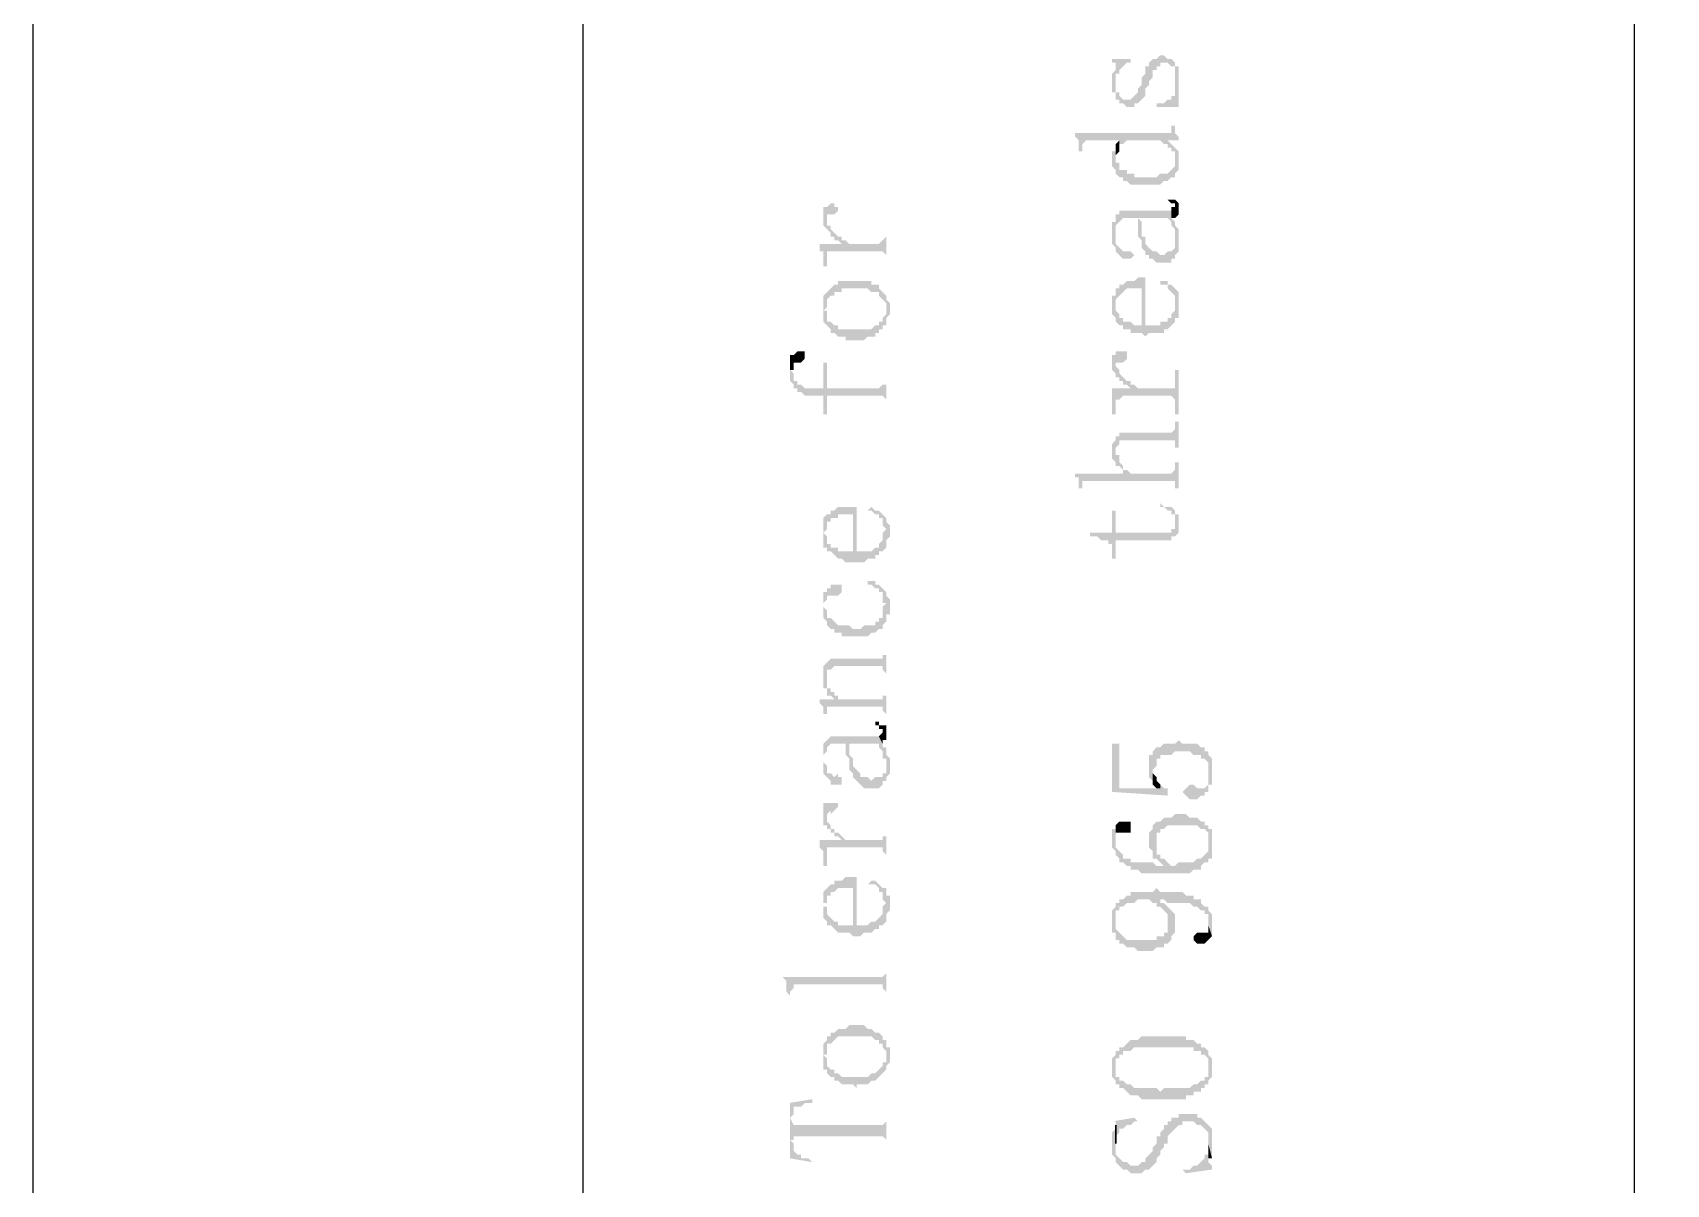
# Model space of a CAD drawing. Header units: millimetres. Extents: x 7018 to 13530, y 4187 to 5692.
# Drawn here: x 7512.01 to 7531.93, y 5081.67 to 5095.71 of the extents above; entities that cross this region are included whole.
import ezdxf

# ---------------------------------------------------------------- set-up
doc = ezdxf.new("R2010")
doc.units = ezdxf.units.MM

msp = doc.modelspace()

# ---------------------------------------------------------------- hatches: boundary and pattern name
at = {"transparency": 33554559}
for points in [[(7525.17, 5095.393), (7525.17, 5095.348), (7525.215, 5095.348), (7525.215, 5094.942), (7525.215, 5095.122), (7525.215, 5095.213), (7525.26, 5095.213), (7525.26, 5095.258), (7525.305, 5095.303), (7525.305, 5095.303), (7525.351, 5095.348), (7525.396, 5095.348), (7525.396, 5095.393)], [(7525.17, 5095.122), (7525.17, 5094.987), (7525.215, 5094.987), (7525.215, 5094.942), (7525.215, 5095.303), (7525.215, 5095.258), (7525.17, 5095.213)], [(7525.215, 5094.942), (7525.215, 5094.897), (7525.26, 5094.897), (7525.26, 5094.852), (7525.305, 5094.852), (7525.351, 5094.806), (7525.441, 5094.806), (7525.441, 5094.852), (7525.486, 5094.852), (7525.531, 5094.897), (7525.531, 5094.897), (7525.576, 5094.942), (7525.576, 5095.032), (7525.621, 5095.077), (7525.621, 5095.122), (7525.667, 5095.167), (7525.667, 5095.258), (7525.712, 5095.258), (7525.712, 5095.303), (7525.757, 5095.303), (7525.757, 5095.348), (7525.847, 5095.348), (7525.892, 5095.303), (7525.937, 5095.303), (7525.937, 5095.258), (7525.937, 5095.122), (7525.982, 5094.897), (7525.982, 5094.942), (7525.982, 5095.032), (7525.982, 5095.213), (7525.982, 5095.303), (7525.937, 5095.303), (7525.937, 5095.348), (7525.937, 5095.348), (7525.892, 5095.393), (7525.847, 5095.393), (7525.802, 5095.438), (7525.757, 5095.438), (7525.712, 5095.393), (7525.667, 5095.393), (7525.621, 5095.348), (7525.621, 5095.303), (7525.576, 5095.303), (7525.576, 5095.213), (7525.531, 5095.167), (7525.531, 5095.077), (7525.486, 5095.032), (7525.486, 5094.987), (7525.441, 5094.942), (7525.441, 5094.942), (7525.396, 5094.897), (7525.305, 5094.897), (7525.26, 5094.942), (7525.26, 5094.987), (7525.215, 5094.987), (7525.215, 5095.122)], [(7525.712, 5094.852), (7525.712, 5094.806), (7525.982, 5094.806), (7525.982, 5094.852), (7525.982, 5094.897), (7525.982, 5094.897), (7525.937, 5095.122), (7525.937, 5095.032), (7525.937, 5094.942), (7525.892, 5094.942), (7525.892, 5094.897), (7525.847, 5094.897), (7525.802, 5094.852), (7525.757, 5094.852)], [(7524.719, 5094.49), (7524.719, 5094.445), (7524.764, 5094.4), (7524.764, 5094.265), (7524.809, 5094.265), (7524.809, 5094.355), (7524.809, 5094.355), (7524.854, 5094.4), (7525.26, 5094.4), (7525.26, 5094.355), (7525.305, 5094.355), (7525.351, 5094.4), (7525.757, 5094.4), (7525.802, 5094.355), (7525.847, 5094.355), (7525.847, 5094.4), (7525.982, 5094.4), (7525.982, 5094.445), (7525.937, 5094.49), (7525.937, 5094.581), (7525.892, 5094.581), (7525.892, 5094.536), (7525.892, 5094.49), (7525.847, 5094.49)], [(7525.17, 5094.175), (7525.17, 5094.084), (7525.215, 5094.039), (7525.215, 5093.994), (7525.26, 5093.949), (7525.305, 5093.949), (7525.305, 5093.904), (7525.351, 5093.904), (7525.396, 5093.859), (7525.757, 5093.859), (7525.802, 5093.904), (7525.847, 5093.904), (7525.892, 5093.949), (7525.937, 5093.949), (7525.937, 5094.175), (7525.937, 5094.084), (7525.892, 5094.039), (7525.892, 5094.039), (7525.847, 5093.994), (7525.757, 5093.994), (7525.712, 5093.949), (7525.441, 5093.949), (7525.441, 5093.994), (7525.351, 5093.994), (7525.351, 5094.039), (7525.26, 5094.039), (7525.26, 5094.129), (7525.215, 5094.129), (7525.215, 5094.31), (7525.215, 5094.265), (7525.17, 5094.265), (7525.17, 5094.22)], [(7525.215, 5094.31), (7525.215, 5094.175), (7525.215, 5094.22), (7525.26, 5094.265), (7525.26, 5094.31), (7525.26, 5094.4), (7525.26, 5094.4), (7525.215, 5094.355)], [(7525.847, 5094.355), (7525.847, 5094.31), (7525.892, 5094.31), (7525.892, 5094.265), (7525.937, 5094.265), (7525.937, 5093.994), (7525.982, 5094.039), (7525.982, 5094.175), (7525.982, 5094.22), (7525.982, 5094.265), (7525.937, 5094.31), (7525.937, 5094.31), (7525.892, 5094.355), (7525.892, 5094.355), (7525.847, 5094.4)], [(7521.65, 5093.452), (7521.65, 5093.362), (7521.65, 5093.362), (7521.695, 5093.317), (7521.695, 5093.452), (7521.695, 5093.498), (7521.785, 5093.498), (7521.83, 5093.543), (7521.83, 5093.588), (7521.785, 5093.588), (7521.785, 5093.633), (7521.74, 5093.633), (7521.695, 5093.588), (7521.65, 5093.588), (7521.65, 5093.498)], [(7525.17, 5093.272), (7525.17, 5093.227), (7525.17, 5093.137), (7525.215, 5093.091), (7525.215, 5093.046), (7525.215, 5093.272), (7525.215, 5093.362), (7525.26, 5093.407), (7525.26, 5093.407), (7525.305, 5093.452), (7525.486, 5093.452), (7525.486, 5093.227), (7525.486, 5093.452), (7525.847, 5093.452), (7525.892, 5093.407), (7525.892, 5093.362), (7525.892, 5093.362), (7525.937, 5093.317), (7525.937, 5093.272), (7525.937, 5093.182), (7525.937, 5093.362), (7525.937, 5093.407), (7525.892, 5093.452), (7525.892, 5093.543), (7525.26, 5093.543), (7525.26, 5093.498), (7525.215, 5093.498), (7525.215, 5093.407), (7525.17, 5093.407), (7525.17, 5093.317)], [(7525.802, 5093.678), (7525.847, 5093.678), (7525.892, 5093.633), (7525.937, 5093.633), (7525.937, 5093.452), (7525.982, 5093.498), (7525.982, 5093.588), (7525.982, 5093.633), (7525.937, 5093.678), (7525.847, 5093.678)], [(7525.892, 5093.543), (7525.892, 5093.452), (7525.937, 5093.452), (7525.937, 5093.588), (7525.892, 5093.588)], [(7521.605, 5093.137), (7521.605, 5093.046), (7521.65, 5093.046), (7521.65, 5092.956), (7521.65, 5092.866), (7521.695, 5092.866), (7521.695, 5093.001), (7521.695, 5093.046), (7522.372, 5093.046), (7522.417, 5093.001), (7522.417, 5092.866), (7522.417, 5093.362), (7522.417, 5093.227), (7522.417, 5093.227), (7522.372, 5093.182), (7522.372, 5093.182), (7522.327, 5093.137), (7521.966, 5093.137), (7521.921, 5093.182), (7521.875, 5093.182), (7521.875, 5093.137)], [(7521.695, 5093.317), (7521.695, 5093.317), (7521.74, 5093.272), (7521.74, 5093.227), (7521.785, 5093.227), (7521.785, 5093.182), (7521.83, 5093.182), (7521.875, 5093.137), (7521.875, 5093.227), (7521.83, 5093.227), (7521.785, 5093.272), (7521.785, 5093.272), (7521.74, 5093.317), (7521.74, 5093.362), (7521.695, 5093.362), (7521.695, 5093.452)], [(7525.486, 5093.227), (7525.531, 5093.182), (7525.531, 5093.091), (7525.531, 5093.091), (7525.576, 5093.046), (7525.576, 5093.001), (7525.621, 5093.001), (7525.621, 5092.956), (7525.667, 5092.956), (7525.712, 5092.911), (7525.892, 5092.911), (7525.892, 5092.956), (7525.937, 5092.956), (7525.937, 5093.001), (7525.982, 5093.046), (7525.982, 5093.182), (7525.982, 5093.272), (7525.982, 5093.317), (7525.982, 5093.317), (7525.937, 5093.362), (7525.937, 5093.091), (7525.937, 5093.091), (7525.892, 5093.046), (7525.847, 5093.046), (7525.802, 5093.001), (7525.757, 5093.001), (7525.712, 5093.046), (7525.667, 5093.046), (7525.621, 5093.091), (7525.621, 5093.091), (7525.576, 5093.137), (7525.576, 5093.227), (7525.531, 5093.227), (7525.531, 5093.407), (7525.486, 5093.452)], [(7525.215, 5093.046), (7525.215, 5093.046), (7525.26, 5093.001), (7525.26, 5093.001), (7525.305, 5092.956), (7525.396, 5092.956), (7525.441, 5093.001), (7525.396, 5093.046), (7525.305, 5093.046), (7525.26, 5093.091), (7525.26, 5093.091), (7525.215, 5093.137), (7525.215, 5093.272)], [(7525.215, 5092.505), (7525.215, 5092.414), (7525.215, 5092.46), (7525.215, 5092.46), (7525.26, 5092.505), (7525.26, 5092.505), (7525.305, 5092.55), (7525.305, 5092.55), (7525.351, 5092.595), (7525.531, 5092.595), (7525.531, 5092.053), (7525.576, 5092.008), (7525.576, 5092.008), (7525.621, 5092.053), (7525.802, 5092.053), (7525.802, 5092.098), (7525.847, 5092.098), (7525.892, 5092.144), (7525.892, 5092.144), (7525.937, 5092.189), (7525.937, 5092.234), (7525.982, 5092.234), (7525.982, 5092.414), (7525.982, 5092.505), (7525.982, 5092.55), (7525.937, 5092.595), (7525.937, 5092.414), (7525.937, 5092.324), (7525.937, 5092.324), (7525.892, 5092.279), (7525.892, 5092.234), (7525.847, 5092.234), (7525.847, 5092.189), (7525.757, 5092.189), (7525.757, 5092.144), (7525.576, 5092.144), (7525.576, 5092.73), (7525.486, 5092.73), (7525.441, 5092.685), (7525.351, 5092.685), (7525.305, 5092.64), (7525.26, 5092.64), (7525.26, 5092.595), (7525.215, 5092.595), (7525.215, 5092.55)], [(7521.65, 5092.505), (7521.65, 5092.324), (7521.65, 5092.324), (7521.695, 5092.369), (7521.695, 5092.414), (7521.695, 5092.46), (7521.74, 5092.505), (7521.785, 5092.505), (7521.785, 5092.55), (7521.875, 5092.55), (7521.875, 5092.595), (7522.191, 5092.595), (7522.236, 5092.55), (7522.327, 5092.55), (7522.327, 5092.505), (7522.327, 5092.505), (7522.372, 5092.46), (7522.372, 5092.46), (7522.417, 5092.414), (7522.417, 5092.144), (7522.417, 5092.234), (7522.462, 5092.279), (7522.462, 5092.369), (7522.462, 5092.414), (7522.417, 5092.46), (7522.417, 5092.505), (7522.417, 5092.505), (7522.372, 5092.55), (7522.372, 5092.55), (7522.327, 5092.595), (7522.327, 5092.64), (7522.236, 5092.64), (7522.236, 5092.685), (7521.83, 5092.685), (7521.83, 5092.64), (7521.785, 5092.64), (7521.74, 5092.595), (7521.74, 5092.595), (7521.695, 5092.55), (7521.695, 5092.55)], [(7521.65, 5092.324), (7521.65, 5092.189), (7521.65, 5092.189), (7521.695, 5092.144), (7521.695, 5092.144), (7521.74, 5092.098), (7521.74, 5092.053), (7521.785, 5092.053), (7521.83, 5092.008), (7521.921, 5092.008), (7521.921, 5091.963), (7522.146, 5091.963), (7522.191, 5092.008), (7522.282, 5092.008), (7522.282, 5092.053), (7522.327, 5092.053), (7522.327, 5092.098), (7522.372, 5092.098), (7522.372, 5092.144), (7522.417, 5092.144), (7522.417, 5092.324), (7522.417, 5092.279), (7522.372, 5092.234), (7522.372, 5092.189), (7522.327, 5092.189), (7522.327, 5092.144), (7522.282, 5092.144), (7522.236, 5092.098), (7521.83, 5092.098), (7521.83, 5092.144), (7521.785, 5092.144), (7521.74, 5092.189), (7521.695, 5092.189), (7521.695, 5092.324), (7521.65, 5092.324), (7521.65, 5092.505), (7521.65, 5092.46), (7521.65, 5092.369)], [(7525.17, 5092.369), (7525.17, 5092.279), (7525.215, 5092.234), (7525.215, 5092.189), (7525.26, 5092.144), (7525.305, 5092.144), (7525.305, 5092.098), (7525.396, 5092.098), (7525.396, 5092.053), (7525.531, 5092.053), (7525.531, 5092.144), (7525.441, 5092.144), (7525.396, 5092.189), (7525.305, 5092.189), (7525.305, 5092.234), (7525.26, 5092.234), (7525.26, 5092.279), (7525.26, 5092.279), (7525.215, 5092.324), (7525.215, 5092.505), (7525.17, 5092.505), (7525.17, 5092.414)], [(7525.757, 5092.685), (7525.757, 5092.64), (7525.847, 5092.64), (7525.847, 5092.595), (7525.892, 5092.55), (7525.892, 5092.55), (7525.937, 5092.505), (7525.937, 5092.414), (7525.937, 5092.595), (7525.937, 5092.595), (7525.892, 5092.64), (7525.847, 5092.64), (7525.847, 5092.685)], [(7521.244, 5091.783), (7521.244, 5091.602), (7521.289, 5091.602), (7521.289, 5091.692), (7521.379, 5091.692), (7521.424, 5091.737), (7521.424, 5091.828), (7521.334, 5091.828), (7521.289, 5091.783)], [(7521.244, 5091.602), (7521.244, 5091.467), (7521.244, 5091.467), (7521.289, 5091.421), (7521.289, 5091.376), (7521.334, 5091.376), (7521.334, 5091.331), (7521.379, 5091.331), (7521.424, 5091.286), (7521.65, 5091.286), (7521.65, 5091.06), (7521.695, 5091.06), (7521.695, 5091.286), (7522.372, 5091.286), (7522.417, 5091.241), (7522.417, 5091.106), (7522.417, 5091.647), (7522.417, 5091.421), (7522.372, 5091.421), (7522.327, 5091.376), (7521.695, 5091.376), (7521.695, 5091.692), (7521.65, 5091.692), (7521.65, 5091.376), (7521.424, 5091.376), (7521.379, 5091.421), (7521.334, 5091.421), (7521.334, 5091.467), (7521.289, 5091.467), (7521.289, 5091.557), (7521.244, 5091.602), (7521.244, 5091.783), (7521.244, 5091.692), (7521.244, 5091.647)], [(7525.17, 5091.692), (7525.17, 5091.602), (7525.17, 5091.602), (7525.215, 5091.557), (7525.215, 5091.512), (7525.215, 5091.692), (7525.305, 5091.692), (7525.351, 5091.737), (7525.351, 5091.783), (7525.351, 5091.828), (7525.215, 5091.828), (7525.215, 5091.783), (7525.17, 5091.783), (7525.17, 5091.737)], [(7525.17, 5091.376), (7525.17, 5091.331), (7525.17, 5091.241), (7525.17, 5091.06), (7525.215, 5091.06), (7525.215, 5091.241), (7525.26, 5091.241), (7525.305, 5091.286), (7525.892, 5091.286), (7525.937, 5091.241), (7525.937, 5091.06), (7525.982, 5091.06), (7525.982, 5091.602), (7525.937, 5091.602), (7525.937, 5091.421), (7525.937, 5091.376), (7525.486, 5091.376), (7525.441, 5091.421), (7525.396, 5091.376)], [(7525.215, 5091.512), (7525.26, 5091.512), (7525.26, 5091.467), (7525.305, 5091.467), (7525.305, 5091.421), (7525.351, 5091.421), (7525.396, 5091.376), (7525.396, 5091.376), (7525.441, 5091.421), (7525.396, 5091.421), (7525.396, 5091.467), (7525.351, 5091.467), (7525.305, 5091.512), (7525.305, 5091.512), (7525.26, 5091.557), (7525.26, 5091.602), (7525.215, 5091.647), (7525.215, 5091.647)], [(7525.215, 5090.79), (7525.215, 5090.609), (7525.215, 5090.654), (7525.26, 5090.699), (7525.26, 5090.745), (7525.937, 5090.745), (7525.937, 5090.654), (7525.982, 5090.654), (7525.982, 5090.97), (7525.937, 5090.97), (7525.937, 5090.88), (7525.937, 5090.88), (7525.892, 5090.835), (7525.26, 5090.835), (7525.26, 5090.79)], [(7525.17, 5090.609), (7525.17, 5090.519), (7525.215, 5090.474), (7525.215, 5090.429), (7525.26, 5090.429), (7525.305, 5090.383), (7525.305, 5090.338), (7525.305, 5090.429), (7525.26, 5090.474), (7525.26, 5090.564), (7525.215, 5090.564), (7525.215, 5090.79), (7525.215, 5090.745), (7525.17, 5090.699), (7525.17, 5090.654)], [(7524.719, 5090.338), (7524.719, 5090.293), (7524.764, 5090.293), (7524.764, 5090.248), (7524.764, 5090.158), (7524.809, 5090.158), (7524.809, 5090.203), (7524.809, 5090.248), (7525.937, 5090.248), (7525.937, 5090.158), (7525.982, 5090.158), (7525.982, 5090.474), (7525.937, 5090.474), (7525.937, 5090.383), (7525.937, 5090.383), (7525.892, 5090.338), (7525.396, 5090.338), (7525.351, 5090.383), (7525.305, 5090.383), (7525.305, 5090.338)], [(7521.65, 5089.752), (7521.65, 5089.616), (7521.65, 5089.616), (7521.695, 5089.661), (7521.695, 5089.752), (7521.74, 5089.752), (7521.74, 5089.797), (7521.83, 5089.797), (7521.83, 5089.842), (7522.011, 5089.842), (7522.011, 5089.255), (7522.146, 5089.255), (7522.191, 5089.3), (7522.282, 5089.3), (7522.282, 5089.345), (7522.327, 5089.345), (7522.327, 5089.391), (7522.372, 5089.391), (7522.417, 5089.436), (7522.417, 5089.481), (7522.417, 5089.526), (7522.462, 5089.571), (7522.462, 5089.616), (7522.462, 5089.706), (7522.462, 5089.706), (7522.417, 5089.752), (7522.417, 5089.797), (7522.417, 5089.661), (7522.417, 5089.661), (7522.372, 5089.616), (7522.372, 5089.526), (7522.372, 5089.526), (7522.327, 5089.481), (7522.327, 5089.436), (7522.282, 5089.436), (7522.236, 5089.391), (7522.056, 5089.391), (7522.056, 5089.932), (7521.83, 5089.932), (7521.785, 5089.887), (7521.74, 5089.887), (7521.74, 5089.842), (7521.695, 5089.842), (7521.65, 5089.797)], [(7522.191, 5089.887), (7522.236, 5089.887), (7522.282, 5089.842), (7522.327, 5089.842), (7522.327, 5089.797), (7522.372, 5089.797), (7522.372, 5089.706), (7522.372, 5089.706), (7522.417, 5089.661), (7522.417, 5089.797), (7522.372, 5089.842), (7522.327, 5089.887), (7522.282, 5089.887), (7522.236, 5089.932), (7522.236, 5089.932)], [(7525.757, 5089.932), (7525.802, 5089.932), (7525.847, 5089.887), (7525.892, 5089.887), (7525.892, 5089.842), (7525.937, 5089.842), (7525.937, 5089.571), (7525.982, 5089.616), (7525.982, 5089.706), (7525.982, 5089.752), (7525.982, 5089.842), (7525.937, 5089.842), (7525.937, 5089.887), (7525.937, 5089.887), (7525.892, 5089.932), (7525.802, 5089.932), (7525.757, 5089.977)], [(7521.65, 5089.616), (7521.65, 5089.571), (7521.65, 5089.436), (7521.695, 5089.436), (7521.695, 5089.391), (7521.74, 5089.391), (7521.785, 5089.345), (7521.785, 5089.345), (7521.83, 5089.3), (7521.875, 5089.3), (7521.921, 5089.255), (7522.011, 5089.255), (7522.011, 5089.391), (7521.83, 5089.391), (7521.83, 5089.436), (7521.74, 5089.436), (7521.74, 5089.481), (7521.695, 5089.481), (7521.695, 5089.571), (7521.695, 5089.571), (7521.65, 5089.616), (7521.65, 5089.752), (7521.65, 5089.706), (7521.65, 5089.661)], [(7524.899, 5089.616), (7524.899, 5089.571), (7524.99, 5089.571), (7525.035, 5089.526), (7525.125, 5089.526), (7525.125, 5089.481), (7525.17, 5089.481), (7525.17, 5089.3), (7525.215, 5089.3), (7525.215, 5089.526), (7525.892, 5089.526), (7525.892, 5089.571), (7525.937, 5089.571), (7525.937, 5089.752), (7525.937, 5089.661), (7525.892, 5089.661), (7525.892, 5089.616), (7525.215, 5089.616), (7525.215, 5089.887), (7525.17, 5089.887), (7525.17, 5089.616)], [(7521.65, 5088.714), (7521.65, 5088.578), (7521.65, 5088.759), (7521.695, 5088.804), (7521.695, 5088.849), (7521.83, 5088.849), (7521.875, 5088.894), (7521.875, 5088.939), (7521.875, 5088.984), (7521.74, 5088.984), (7521.74, 5088.939), (7521.695, 5088.939), (7521.695, 5088.894), (7521.65, 5088.894), (7521.65, 5088.759)], [(7522.191, 5088.984), (7522.236, 5088.984), (7522.282, 5088.939), (7522.327, 5088.939), (7522.327, 5088.894), (7522.372, 5088.894), (7522.372, 5088.759), (7522.417, 5088.759), (7522.417, 5088.894), (7522.372, 5088.939), (7522.372, 5088.939), (7522.327, 5088.984), (7522.282, 5088.984), (7522.282, 5089.029), (7522.191, 5089.029)], [(7521.65, 5088.578), (7521.695, 5088.533), (7521.695, 5088.488), (7521.695, 5088.488), (7521.74, 5088.443), (7521.785, 5088.443), (7521.785, 5088.398), (7521.875, 5088.398), (7521.875, 5088.352), (7522.191, 5088.352), (7522.236, 5088.398), (7522.282, 5088.398), (7522.327, 5088.443), (7522.372, 5088.443), (7522.372, 5088.488), (7522.417, 5088.533), (7522.417, 5088.623), (7522.462, 5088.623), (7522.462, 5088.759), (7522.462, 5088.804), (7522.417, 5088.849), (7522.417, 5088.894), (7522.417, 5088.759), (7522.417, 5088.759), (7522.372, 5088.714), (7522.372, 5088.578), (7522.327, 5088.578), (7522.327, 5088.533), (7522.282, 5088.533), (7522.282, 5088.488), (7522.146, 5088.488), (7522.101, 5088.443), (7522.011, 5088.443), (7521.966, 5088.488), (7521.83, 5088.488), (7521.785, 5088.533), (7521.785, 5088.533), (7521.74, 5088.578), (7521.695, 5088.578), (7521.695, 5088.668), (7521.695, 5088.668), (7521.65, 5088.714)], [(7521.695, 5088.037), (7521.695, 5087.856), (7521.695, 5087.946), (7521.74, 5087.946), (7521.785, 5087.991), (7522.372, 5087.991), (7522.372, 5087.946), (7522.417, 5087.901), (7522.417, 5088.172), (7522.417, 5088.127), (7522.372, 5088.127), (7522.372, 5088.082), (7521.74, 5088.082), (7521.695, 5088.037)], [(7521.65, 5087.856), (7521.65, 5087.766), (7521.65, 5087.721), (7521.695, 5087.721), (7521.695, 5087.63), (7521.74, 5087.63), (7521.785, 5087.585), (7521.785, 5087.676), (7521.74, 5087.676), (7521.74, 5087.721), (7521.695, 5087.721), (7521.695, 5088.037), (7521.65, 5087.991), (7521.65, 5087.946), (7521.65, 5087.901)], [(7521.605, 5087.585), (7521.605, 5087.54), (7521.65, 5087.495), (7521.65, 5087.405), (7521.695, 5087.405), (7521.695, 5087.495), (7522.372, 5087.495), (7522.372, 5087.45), (7522.417, 5087.405), (7522.417, 5087.676), (7522.417, 5087.63), (7522.372, 5087.63), (7522.372, 5087.585), (7521.83, 5087.585), (7521.83, 5087.63), (7521.785, 5087.63), (7521.785, 5087.585)], [(7521.65, 5086.863), (7521.65, 5086.818), (7521.65, 5086.683), (7521.65, 5086.908), (7521.695, 5086.953), (7521.695, 5086.999), (7521.695, 5086.999), (7521.74, 5087.044), (7521.921, 5087.044), (7521.921, 5086.908), (7521.966, 5086.863), (7521.966, 5086.818), (7521.966, 5087.044), (7522.327, 5087.044), (7522.327, 5086.999), (7522.372, 5086.953), (7522.372, 5086.863), (7522.417, 5086.863), (7522.417, 5086.773), (7522.417, 5086.999), (7522.372, 5086.999), (7522.372, 5087.044), (7522.327, 5087.134), (7521.74, 5087.134), (7521.695, 5087.089), (7521.695, 5087.089), (7521.65, 5087.044), (7521.65, 5086.999), (7521.65, 5086.908)], [(7522.282, 5087.314), (7522.282, 5087.269), (7522.327, 5087.269), (7522.327, 5087.224), (7522.372, 5087.224), (7522.372, 5087.089), (7522.417, 5087.089), (7522.417, 5087.224), (7522.417, 5087.269), (7522.327, 5087.269), (7522.327, 5087.314)], [(7522.327, 5087.134), (7522.372, 5087.044), (7522.372, 5087.179), (7522.372, 5087.179)], [(7521.966, 5086.818), (7521.966, 5086.728), (7522.011, 5086.683), (7522.011, 5086.637), (7522.011, 5086.637), (7522.056, 5086.592), (7522.056, 5086.592), (7522.101, 5086.547), (7522.101, 5086.547), (7522.146, 5086.502), (7522.327, 5086.502), (7522.372, 5086.547), (7522.372, 5086.592), (7522.417, 5086.592), (7522.417, 5086.637), (7522.417, 5086.637), (7522.462, 5086.683), (7522.462, 5086.773), (7522.462, 5086.863), (7522.417, 5086.908), (7522.417, 5086.953), (7522.417, 5086.683), (7522.372, 5086.683), (7522.372, 5086.637), (7522.282, 5086.637), (7522.236, 5086.592), (7522.191, 5086.637), (7522.101, 5086.637), (7522.101, 5086.683), (7522.056, 5086.728), (7522.056, 5086.728), (7522.011, 5086.773), (7522.011, 5086.818), (7522.011, 5086.863), (7521.966, 5086.908), (7521.966, 5087.044)], [(7525.17, 5087.044), (7525.17, 5086.457), (7525.847, 5086.412), (7525.847, 5086.502), (7525.802, 5086.502), (7525.757, 5086.547), (7525.757, 5086.502), (7525.26, 5086.502), (7525.26, 5087.044)], [(7525.621, 5086.773), (7525.621, 5086.637), (7525.621, 5086.637), (7525.667, 5086.592), (7525.667, 5086.547), (7525.667, 5086.728), (7525.667, 5086.728), (7525.712, 5086.773), (7525.712, 5086.863), (7525.757, 5086.863), (7525.757, 5086.908), (7525.892, 5086.908), (7525.937, 5086.953), (7526.118, 5086.953), (7526.163, 5086.908), (7526.253, 5086.908), (7526.253, 5086.863), (7526.298, 5086.863), (7526.343, 5086.818), (7526.343, 5086.547), (7526.389, 5086.547), (7526.389, 5086.683), (7526.389, 5086.863), (7526.389, 5086.863), (7526.343, 5086.908), (7526.343, 5086.953), (7526.298, 5086.953), (7526.298, 5086.999), (7526.253, 5086.999), (7526.208, 5087.044), (7526.028, 5087.044), (7525.982, 5087.089), (7525.982, 5087.089), (7525.937, 5087.044), (7525.802, 5087.044), (7525.757, 5086.999), (7525.712, 5086.999), (7525.667, 5086.953), (7525.667, 5086.908), (7525.621, 5086.908), (7525.621, 5086.818), (7525.621, 5086.818)], [(7521.65, 5086.683), (7521.695, 5086.637), (7521.695, 5086.637), (7521.74, 5086.592), (7521.74, 5086.547), (7521.875, 5086.547), (7521.875, 5086.637), (7521.83, 5086.637), (7521.83, 5086.683), (7521.785, 5086.637), (7521.785, 5086.637), (7521.74, 5086.683), (7521.695, 5086.683), (7521.695, 5086.728), (7521.695, 5086.773), (7521.65, 5086.818), (7521.65, 5086.863)], [(7525.667, 5086.547), (7525.667, 5086.547), (7525.712, 5086.502), (7525.757, 5086.502), (7525.757, 5086.547), (7525.757, 5086.547), (7525.712, 5086.592), (7525.712, 5086.637), (7525.712, 5086.637), (7525.667, 5086.683), (7525.667, 5086.728)], [(7526.028, 5086.457), (7526.028, 5086.457), (7526.073, 5086.412), (7526.073, 5086.412), (7526.118, 5086.367), (7526.208, 5086.367), (7526.253, 5086.412), (7526.298, 5086.412), (7526.298, 5086.457), (7526.343, 5086.457), (7526.343, 5086.683), (7526.343, 5086.547), (7526.343, 5086.547), (7526.298, 5086.502), (7526.208, 5086.502), (7526.163, 5086.547), (7526.118, 5086.547), (7526.073, 5086.502), (7526.073, 5086.502)], [(7521.65, 5086.186), (7521.65, 5086.051), (7521.695, 5086.051), (7521.695, 5086.186), (7521.695, 5086.186), (7521.74, 5086.231), (7521.74, 5086.186), (7521.785, 5086.231), (7521.785, 5086.231), (7521.83, 5086.276), (7521.83, 5086.322), (7521.65, 5086.322), (7521.65, 5086.231)], [(7521.695, 5086.051), (7521.695, 5086.006), (7521.74, 5086.006), (7521.74, 5085.96), (7521.785, 5085.96), (7521.785, 5085.915), (7521.83, 5085.915), (7521.875, 5085.87), (7521.875, 5085.915), (7521.875, 5085.915), (7521.83, 5085.96), (7521.785, 5085.96), (7521.785, 5086.006), (7521.74, 5086.006), (7521.74, 5086.051), (7521.74, 5086.051), (7521.695, 5086.096), (7521.695, 5086.141), (7521.695, 5086.141)], [(7525.621, 5085.87), (7525.621, 5085.78), (7525.621, 5085.78), (7525.667, 5085.735), (7525.667, 5085.69), (7525.667, 5085.645), (7525.712, 5085.87), (7525.712, 5085.96), (7525.757, 5085.96), (7525.757, 5086.006), (7525.802, 5086.006), (7525.847, 5086.051), (7526.208, 5086.051), (7526.253, 5086.006), (7526.298, 5086.006), (7526.343, 5085.96), (7526.343, 5085.825), (7526.389, 5085.645), (7526.389, 5085.735), (7526.389, 5085.87), (7526.389, 5086.006), (7526.343, 5086.006), (7526.343, 5086.051), (7526.298, 5086.051), (7526.298, 5086.096), (7526.253, 5086.096), (7526.208, 5086.141), (7526.118, 5086.141), (7526.073, 5086.186), (7525.937, 5086.186), (7525.892, 5086.141), (7525.802, 5086.141), (7525.757, 5086.096), (7525.712, 5086.096), (7525.667, 5086.051), (7525.667, 5086.006), (7525.667, 5086.006), (7525.621, 5085.96)], [(7521.605, 5085.87), (7521.605, 5085.78), (7521.65, 5085.735), (7521.65, 5085.645), (7521.65, 5085.554), (7521.695, 5085.554), (7521.695, 5085.78), (7522.372, 5085.78), (7522.372, 5085.735), (7522.417, 5085.69), (7522.417, 5085.554), (7522.417, 5086.096), (7522.417, 5085.915), (7522.372, 5085.915), (7522.372, 5085.87), (7521.921, 5085.87), (7521.875, 5085.915), (7521.875, 5085.87)], [(7525.17, 5085.87), (7525.17, 5085.78), (7525.17, 5085.78), (7525.215, 5085.735), (7525.215, 5085.69), (7525.215, 5085.69), (7525.26, 5085.645), (7525.26, 5085.599), (7525.305, 5085.599), (7525.351, 5085.554), (7525.396, 5085.554), (7525.396, 5085.509), (7525.486, 5085.509), (7525.531, 5085.464), (7526.118, 5085.464), (7526.163, 5085.509), (7526.253, 5085.509), (7526.253, 5085.554), (7526.253, 5085.554), (7526.298, 5085.599), (7526.343, 5085.599), (7526.343, 5085.645), (7526.389, 5085.645), (7526.343, 5085.825), (7526.343, 5085.735), (7526.343, 5085.735), (7526.298, 5085.69), (7526.298, 5085.69), (7526.253, 5085.645), (7526.208, 5085.645), (7526.163, 5085.599), (7525.982, 5085.599), (7525.937, 5085.554), (7525.892, 5085.554), (7525.847, 5085.599), (7525.847, 5085.599), (7525.802, 5085.554), (7525.712, 5085.554), (7525.667, 5085.599), (7525.396, 5085.599), (7525.396, 5085.645), (7525.305, 5085.645), (7525.305, 5085.69), (7525.26, 5085.735), (7525.26, 5085.735), (7525.215, 5085.78), (7525.215, 5085.825), (7525.215, 5086.006), (7525.17, 5086.006), (7525.17, 5085.915)], [(7525.215, 5086.006), (7525.215, 5085.87), (7525.215, 5085.96), (7525.396, 5085.96), (7525.396, 5086.051), (7525.396, 5086.096), (7525.26, 5086.096), (7525.215, 5086.051)], [(7525.667, 5085.645), (7525.712, 5085.645), (7525.757, 5085.599), (7525.757, 5085.599), (7525.802, 5085.554), (7525.847, 5085.599), (7525.802, 5085.645), (7525.757, 5085.645), (7525.757, 5085.69), (7525.712, 5085.69), (7525.712, 5085.735), (7525.712, 5085.87)], [(7521.65, 5085.193), (7521.65, 5085.058), (7521.65, 5085.103), (7521.695, 5085.103), (7521.695, 5085.193), (7521.74, 5085.193), (7521.74, 5085.238), (7521.785, 5085.238), (7521.83, 5085.284), (7522.011, 5085.284), (7522.011, 5084.697), (7522.101, 5084.697), (7522.146, 5084.742), (7522.236, 5084.742), (7522.282, 5084.787), (7522.327, 5084.787), (7522.327, 5084.832), (7522.372, 5084.832), (7522.417, 5084.877), (7522.417, 5084.922), (7522.417, 5084.968), (7522.462, 5085.013), (7522.462, 5085.103), (7522.462, 5085.193), (7522.417, 5085.193), (7522.417, 5085.284), (7522.417, 5085.103), (7522.417, 5085.103), (7522.372, 5085.058), (7522.372, 5084.968), (7522.372, 5084.968), (7522.327, 5084.922), (7522.327, 5084.922), (7522.282, 5084.877), (7522.236, 5084.877), (7522.191, 5084.832), (7522.056, 5084.832), (7522.056, 5085.419), (7521.921, 5085.419), (7521.875, 5085.374), (7521.785, 5085.374), (7521.785, 5085.329), (7521.74, 5085.329), (7521.695, 5085.284), (7521.695, 5085.284), (7521.65, 5085.238)], [(7522.191, 5085.329), (7522.282, 5085.329), (7522.327, 5085.284), (7522.327, 5085.238), (7522.372, 5085.238), (7522.372, 5085.193), (7522.372, 5085.148), (7522.417, 5085.103), (7522.417, 5085.284), (7522.372, 5085.284), (7522.327, 5085.329), (7522.327, 5085.329), (7522.282, 5085.374), (7522.236, 5085.374)], [(7521.65, 5085.058), (7521.65, 5084.922), (7521.65, 5084.922), (7521.695, 5084.877), (7521.695, 5084.832), (7521.74, 5084.832), (7521.785, 5084.787), (7521.785, 5084.787), (7521.83, 5084.742), (7521.966, 5084.742), (7522.011, 5084.697), (7522.011, 5084.832), (7521.83, 5084.832), (7521.83, 5084.877), (7521.785, 5084.877), (7521.74, 5084.922), (7521.74, 5084.922), (7521.695, 5084.968), (7521.695, 5085.058), (7521.65, 5085.058), (7521.65, 5085.193), (7521.65, 5085.103)], [(7525.215, 5085.058), (7525.215, 5084.877), (7525.215, 5084.922), (7525.215, 5085.013), (7525.26, 5085.013), (7525.26, 5085.058), (7525.305, 5085.058), (7525.351, 5085.103), (7525.441, 5085.103), (7525.486, 5085.148), (7525.621, 5085.148), (7525.667, 5085.103), (7525.712, 5085.103), (7525.712, 5085.058), (7525.757, 5085.148), (7525.802, 5085.148), (7525.847, 5085.103), (7526.118, 5085.103), (7526.163, 5085.058), (7526.208, 5085.058), (7526.253, 5085.013), (7526.298, 5085.013), (7526.298, 5084.968), (7526.343, 5084.968), (7526.343, 5084.832), (7526.343, 5084.832), (7526.389, 5084.697), (7526.389, 5084.832), (7526.389, 5084.922), (7526.389, 5084.968), (7526.343, 5085.013), (7526.343, 5085.058), (7526.298, 5085.058), (7526.253, 5085.103), (7526.253, 5085.148), (7526.163, 5085.148), (7526.163, 5085.193), (7526.073, 5085.193), (7526.028, 5085.238), (7525.757, 5085.238), (7525.712, 5085.284), (7525.667, 5085.238), (7525.396, 5085.238), (7525.396, 5085.193), (7525.351, 5085.193), (7525.305, 5085.148), (7525.26, 5085.148), (7525.26, 5085.103), (7525.215, 5085.103)], [(7525.712, 5085.058), (7525.757, 5085.058), (7525.802, 5085.013), (7525.847, 5084.968), (7525.847, 5084.877), (7525.847, 5084.877), (7525.892, 5084.652), (7525.892, 5084.697), (7525.892, 5084.697), (7525.937, 5084.742), (7525.937, 5084.787), (7525.937, 5084.877), (7525.937, 5084.968), (7525.892, 5085.013), (7525.892, 5085.013), (7525.847, 5085.058), (7525.847, 5085.058), (7525.802, 5085.103), (7525.757, 5085.103), (7525.757, 5085.148)], [(7525.17, 5084.877), (7525.17, 5084.742), (7525.215, 5084.742), (7525.215, 5084.652), (7525.26, 5084.652), (7525.26, 5084.607), (7525.305, 5084.607), (7525.351, 5084.561), (7525.441, 5084.561), (7525.486, 5084.516), (7525.667, 5084.516), (7525.712, 5084.561), (7525.802, 5084.561), (7525.802, 5084.607), (7525.847, 5084.607), (7525.892, 5084.652), (7525.847, 5084.877), (7525.847, 5084.832), (7525.847, 5084.742), (7525.802, 5084.742), (7525.802, 5084.697), (7525.712, 5084.697), (7525.712, 5084.652), (7525.351, 5084.652), (7525.305, 5084.697), (7525.305, 5084.697), (7525.26, 5084.742), (7525.26, 5084.742), (7525.215, 5084.787), (7525.215, 5085.058), (7525.17, 5085.013), (7525.17, 5084.922)], [(7526.163, 5084.652), (7526.163, 5084.652), (7526.208, 5084.607), (7526.298, 5084.607), (7526.343, 5084.652), (7526.343, 5084.652), (7526.389, 5084.697), (7526.343, 5084.832), (7526.343, 5084.742), (7526.208, 5084.742), (7526.163, 5084.697)], [(7521.153, 5084.2), (7521.153, 5084.2), (7521.198, 5084.155), (7521.198, 5084.065), (7521.198, 5084.02), (7521.244, 5083.975), (7521.244, 5083.884), (7521.244, 5084.02), (7521.289, 5084.065), (7521.289, 5084.11), (7522.372, 5084.11), (7522.372, 5084.065), (7522.372, 5084.065), (7522.417, 5084.02), (7522.417, 5083.884), (7522.417, 5084.426), (7522.417, 5084.245), (7522.417, 5084.245), (7522.372, 5084.2), (7522.327, 5084.2)], [(7521.65, 5083.388), (7521.65, 5083.253), (7521.695, 5083.253), (7521.695, 5083.388), (7521.74, 5083.388), (7521.785, 5083.433), (7521.785, 5083.433), (7521.83, 5083.478), (7522.236, 5083.478), (7522.282, 5083.433), (7522.327, 5083.433), (7522.327, 5083.388), (7522.372, 5083.388), (7522.372, 5083.343), (7522.417, 5083.298), (7522.417, 5083.253), (7522.417, 5083.072), (7522.417, 5083.117), (7522.417, 5083.117), (7522.462, 5083.162), (7522.462, 5083.253), (7522.462, 5083.343), (7522.417, 5083.343), (7522.417, 5083.433), (7522.372, 5083.433), (7522.372, 5083.478), (7522.327, 5083.523), (7522.282, 5083.523), (7522.236, 5083.568), (7522.191, 5083.568), (7522.146, 5083.614), (7521.966, 5083.614), (7521.921, 5083.568), (7521.83, 5083.568), (7521.785, 5083.523), (7521.74, 5083.523), (7521.74, 5083.478), (7521.695, 5083.478), (7521.695, 5083.433)], [(7521.65, 5083.253), (7521.65, 5083.162), (7521.65, 5083.072), (7521.695, 5083.072), (7521.695, 5083.027), (7521.74, 5082.982), (7521.785, 5082.982), (7521.785, 5082.937), (7521.83, 5082.937), (7521.875, 5082.892), (7522.011, 5082.892), (7522.056, 5082.846), (7522.056, 5082.892), (7522.191, 5082.892), (7522.236, 5082.937), (7522.282, 5082.937), (7522.327, 5082.982), (7522.327, 5082.982), (7522.372, 5083.027), (7522.372, 5083.027), (7522.417, 5083.072), (7522.417, 5083.253), (7522.417, 5083.162), (7522.372, 5083.162), (7522.372, 5083.117), (7522.327, 5083.072), (7522.327, 5083.072), (7522.282, 5083.027), (7522.236, 5083.027), (7522.191, 5082.982), (7521.875, 5082.982), (7521.83, 5083.027), (7521.785, 5083.027), (7521.785, 5083.072), (7521.74, 5083.072), (7521.695, 5083.117), (7521.695, 5083.162), (7521.695, 5083.207), (7521.65, 5083.253), (7521.65, 5083.388), (7521.65, 5083.298), (7521.65, 5083.298)], [(7525.215, 5083.253), (7525.215, 5083.072), (7525.215, 5083.117), (7525.215, 5083.207), (7525.26, 5083.207), (7525.26, 5083.253), (7525.305, 5083.253), (7525.305, 5083.298), (7525.396, 5083.298), (7525.441, 5083.343), (7526.163, 5083.343), (7526.163, 5083.298), (7526.253, 5083.298), (7526.253, 5083.253), (7526.298, 5083.253), (7526.343, 5083.207), (7526.343, 5083.072), (7526.343, 5083.298), (7526.343, 5083.298), (7526.298, 5083.343), (7526.253, 5083.343), (7526.253, 5083.388), (7526.208, 5083.388), (7526.163, 5083.433), (7526.073, 5083.433), (7526.073, 5083.478), (7525.531, 5083.478), (7525.486, 5083.433), (7525.396, 5083.433), (7525.351, 5083.388), (7525.351, 5083.388), (7525.305, 5083.343), (7525.26, 5083.343), (7525.26, 5083.298), (7525.215, 5083.298)], [(7525.17, 5083.072), (7525.17, 5082.982), (7525.17, 5082.982), (7525.215, 5082.937), (7525.215, 5082.892), (7525.26, 5082.892), (7525.26, 5082.846), (7525.305, 5082.846), (7525.351, 5082.801), (7525.351, 5082.801), (7525.396, 5082.756), (7525.486, 5082.756), (7525.531, 5082.711), (7526.073, 5082.711), (7526.073, 5082.756), (7526.163, 5082.756), (7526.163, 5082.801), (7526.253, 5082.801), (7526.253, 5082.846), (7526.298, 5082.846), (7526.298, 5082.892), (7526.343, 5082.892), (7526.343, 5082.937), (7526.389, 5082.982), (7526.389, 5083.072), (7526.389, 5083.207), (7526.389, 5083.207), (7526.343, 5083.253), (7526.343, 5083.072), (7526.343, 5082.982), (7526.298, 5082.982), (7526.298, 5082.937), (7526.253, 5082.937), (7526.208, 5082.892), (7526.163, 5082.892), (7526.118, 5082.846), (7525.802, 5082.846), (7525.757, 5082.801), (7525.757, 5082.801), (7525.712, 5082.846), (7525.441, 5082.846), (7525.396, 5082.892), (7525.351, 5082.892), (7525.305, 5082.937), (7525.26, 5082.937), (7525.26, 5082.982), (7525.215, 5082.982), (7525.215, 5083.072), (7525.215, 5083.253), (7525.17, 5083.207), (7525.17, 5083.117)], [(7521.244, 5082.666), (7521.244, 5082.485), (7521.244, 5082.485), (7521.289, 5082.53), (7521.289, 5082.621), (7521.379, 5082.621), (7521.424, 5082.666), (7521.514, 5082.666), (7521.514, 5082.711)], [(7521.244, 5082.666), (7521.244, 5081.989), (7521.514, 5081.944), (7521.514, 5081.944), (7521.469, 5081.989), (7521.379, 5081.989), (7521.379, 5082.034), (7521.334, 5082.034), (7521.289, 5082.079), (7521.289, 5082.169), (7521.244, 5082.215), (7521.244, 5082.485)], [(7521.244, 5082.485), (7521.244, 5082.215), (7521.289, 5082.215), (7521.289, 5082.26), (7522.372, 5082.26), (7522.417, 5082.215), (7522.417, 5082.124), (7522.417, 5082.485), (7522.417, 5082.44), (7522.417, 5082.44), (7522.372, 5082.395), (7521.289, 5082.395)], [(7525.17, 5082.169), (7525.17, 5082.034), (7525.17, 5082.034), (7525.215, 5081.989), (7525.215, 5081.944), (7525.215, 5081.944), (7525.26, 5081.899), (7525.26, 5081.899), (7525.305, 5081.853), (7525.351, 5081.853), (7525.396, 5081.808), (7525.531, 5081.808), (7525.576, 5081.853), (7525.621, 5081.853), (7525.667, 5081.899), (7525.667, 5081.899), (7525.712, 5081.944), (7525.712, 5081.989), (7525.757, 5082.034), (7525.757, 5082.079), (7525.802, 5082.124), (7525.802, 5082.169), (7525.847, 5082.169), (7525.847, 5082.26), (7525.892, 5082.305), (7525.892, 5082.305), (7525.937, 5082.35), (7525.937, 5082.35), (7525.982, 5082.395), (7526.028, 5082.395), (7526.028, 5082.44), (7526.163, 5082.44), (7526.208, 5082.395), (7526.253, 5082.395), (7526.298, 5082.35), (7526.298, 5082.35), (7526.343, 5082.305), (7526.343, 5082.169), (7526.389, 5081.989), (7526.389, 5082.124), (7526.389, 5082.169), (7526.389, 5082.35), (7526.389, 5082.35), (7526.343, 5082.395), (7526.343, 5082.395), (7526.298, 5082.44), (7526.298, 5082.44), (7526.253, 5082.485), (7526.208, 5082.485), (7526.208, 5082.53), (7525.982, 5082.53), (7525.982, 5082.485), (7525.892, 5082.485), (7525.892, 5082.44), (7525.847, 5082.44), (7525.847, 5082.395), (7525.802, 5082.395), (7525.802, 5082.35), (7525.757, 5082.305), (7525.757, 5082.26), (7525.712, 5082.26), (7525.712, 5082.169), (7525.667, 5082.124), (7525.667, 5082.079), (7525.621, 5082.034), (7525.621, 5082.034), (7525.576, 5081.989), (7525.576, 5081.944), (7525.531, 5081.944), (7525.486, 5081.899), (7525.396, 5081.899), (7525.351, 5081.944), (7525.305, 5081.944), (7525.26, 5081.989), (7525.26, 5081.989), (7525.215, 5082.034), (7525.215, 5082.35), (7525.17, 5082.305), (7525.17, 5082.215), (7525.17, 5082.215)], [(7525.17, 5082.44), (7525.215, 5082.44), (7525.215, 5082.395), (7525.215, 5082.215), (7525.215, 5082.26), (7525.26, 5082.305), (7525.26, 5082.35), (7525.305, 5082.35), (7525.351, 5082.395), (7525.396, 5082.395), (7525.441, 5082.44), (7525.486, 5082.44), (7525.441, 5082.485)], [(7526.343, 5082.124), (7526.343, 5081.944), (7526.343, 5081.989), (7526.389, 5081.989), (7526.343, 5082.169)], [(7526.028, 5081.853), (7526.073, 5081.808), (7526.389, 5081.853), (7526.389, 5081.899), (7526.389, 5081.899), (7526.343, 5081.944), (7526.343, 5082.124), (7526.343, 5082.034), (7526.298, 5082.034), (7526.298, 5081.989), (7526.298, 5081.989), (7526.253, 5081.944), (7526.253, 5081.944), (7526.208, 5081.899), (7526.163, 5081.899), (7526.118, 5081.853), (7526.073, 5081.853)]]:
    msp.add_hatch(color=256, dxfattribs=at).paths.add_polyline_path(points)

# ---------------------------------------------------------------- linework, layer by layer
msp.add_line((7518.716, 5242.873), (7518.716, 4956.132))
for points in [[(7932.01, 4951.873), (7932.01, 5248.873), (7512.01, 5248.873), (7512.01, 4951.873)], [(7525.215, 5082.35), (7525.215, 5082.169), (7525.215, 5082.395)]]:
    msp.add_lwpolyline(points, close=True)
msp.add_lwpolyline([(7531.534, 5242.873), (7531.534, 4956.132)])

doc.saveas('drawing.dxf')
